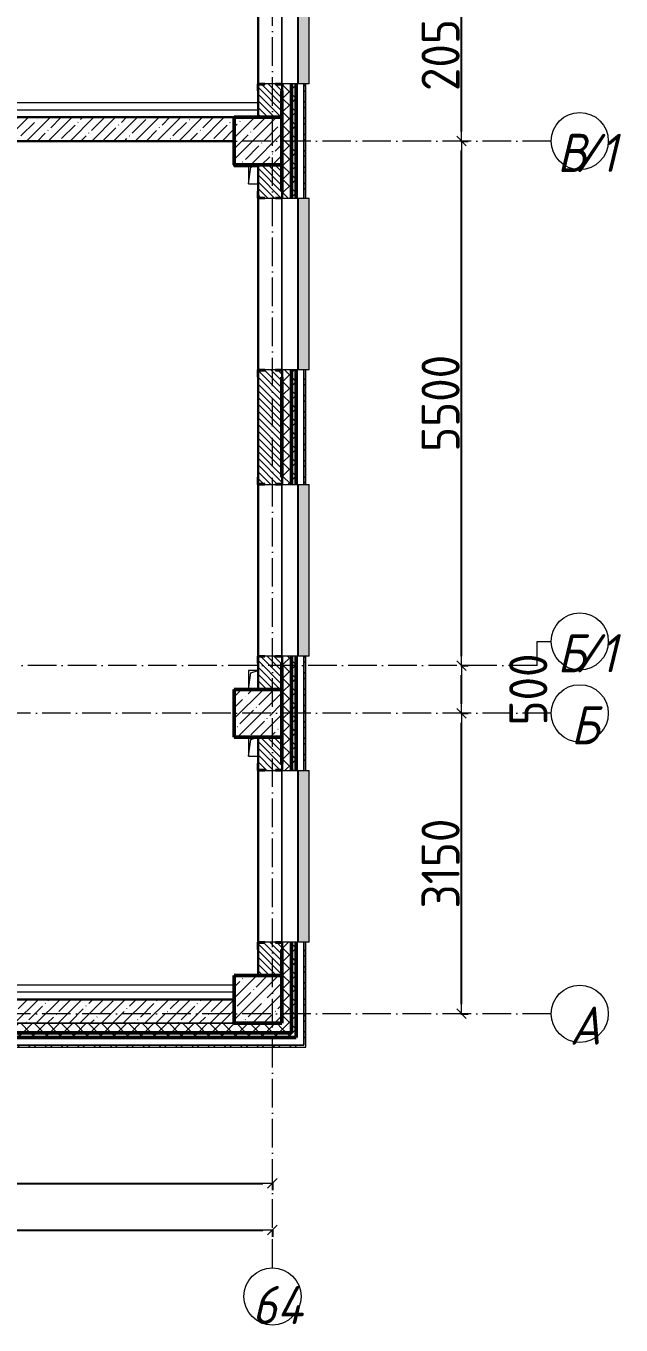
# Model space of a CAD drawing. Header units: millimetres. Extents: x -213536 to 1564669, y -45299 to 942238.
# Drawn here: x 648286 to 654529, y 281199 to 294819 of the extents above; entities that cross this region are included whole.
import ezdxf

# ---------------------------------------------------------------- set-up
doc = ezdxf.new("R2010")
doc.units = ezdxf.units.MM
doc.linetypes.add('50_200_ШТРИХ_1Т_ш5_п1_п1_', pattern=[700, 500, -100, 0, -100])
for name, color, linetype, lineweight in [('3) ЖБ 4м', 3, 'Continuous', 30), ('3.1) ЖБ окна 1.2 м', 102, 'Continuous', 30), ('A-____-____-DIMS', 7, 'Continuous', 9), ('A-DETL-____-OTLN-4', 7, 'Continuous', 18), ('A-GENM-____-MCUT', 7, 'Continuous', 25), ('A-GENM-____-OTLN', 7, 'Continuous', 9), ('A-GENM-____-OTLN-1', 7, 'Continuous', 25), ('A-GLAZ-____-OTLN', 7, 'Continuous', 9), ('A-WALL-____-MCUT-1', 7, 'Continuous', 9), ('A-WALL-____-MCUT-2', 7, 'Continuous', 50), ('A-WALL-____-MCUT-3', 7, 'Continuous', 9), ('A-WALL-____-OTLN', 7, 'Continuous', 9), ('A-WALL-____-PATT-1', 7, 'Continuous', 9), ('A-WALL-FNSH-MCUT-1', 7, 'Continuous', 9), ('S-COLS-____-MCUT', 7, 'Continuous', 50), ('S-COLS-____-OTLN', 7, 'Continuous', 9), ('S-GRID-____-IDEN', 7, 'Continuous', 9), ('S-GRID-____-OTLN', 7, 'Continuous', 9), ('S-GRID-____-OTLN-1', 7, '50_200_ШТРИХ_1Т_ш5_п1_п1_', 9)]:
    doc.layers.add(name, color=color, linetype=linetype, lineweight=lineweight)
doc.layers.add('A-GLAZ-____-OTLN-1', color=7, linetype='Continuous', lineweight=9, true_color=0xc0c0c0)
doc.styles.add('ISOCPEUR_I', font='isocpeui.ttf', dxfattribs={"width": 0.9, "height": 2.5})
doc.styles.add('СПДС', font='isocpeur.ttf', dxfattribs={"width": 0.9})
doc.dimstyles.new('Размера А3', dxfattribs={"dimtxt": 200, "dimasz": 100, "dimexe": 70, "dimexo": 100, "dimgap": 20, "dimtad": 1, "dimdec": 0, "dimrnd": 10, "dimzin": 0, "dimdsep": 46, "dimtxsty": 'СПДС', "dimblk": 'ARROWHEAD_6', "dimcen": 1, "dimclrd": 256, "dimclre": 256, "dimclrt": 256, "dimazin": 0, "dimtfac": 1, "dimtdec": 0, "dimtmove": 2, "dimatfit": 3, "dimfxl": 1, "dimtolj": 1, "dimtzin": 0, "dimarcsym": 0})
pattern_1 = [(45, (549721.47, 286281.11), (-70.71068, 70.71068), []), (135, (549721.47, 286281.11), (-70.71068, -70.71068), [])]
pattern_2 = [(135, (549721.475, 286281.11), (-35.35534, -35.35534), [])]
pattern_3 = [(45, (549721.47, 286281.11), (-114.04925, 114.04925), []), (45, (549835.52, 286281.11), (-114.04925, 114.04925), [201.612, -40.322, 3.353, -36.97])]
pattern_4 = [(45, (549721.47, 286281.11), (-85.53659, 85.53659), []), (45, (549778.5, 286281.11), (-85.53659, 85.53659), [])]

# ---------------------------------------------------------------- blocks, each defined once
blk = doc.blocks.new('BSC_Колонна _Прямоугольная - 500х500-V25-АР1_План отверстий 3 этажа в осях 1-64_А-ГГ')
at = {"layer": 'S-COLS-____-OTLN'}
h = blk.add_hatch(dxfattribs=at)
h.set_pattern_fill('FP_62', color=256, style=0, pattern_type=2)
h.set_pattern_definition([(45, (-101000, 1668.96), (-114.04925, 114.04925), []), (45, (-100885.95, 1668.96), (-114.04925, 114.04925), [201.613, -40.323, 3.353, -36.97])])
h.paths.add_polyline_path([(-250, -250), (250, -250), (250, 250), (-250, 250), (-250, -177)], flags=0)
at = {"layer": 'S-COLS-____-MCUT'}
for p, q in [((250, 250), (-250, 250)), ((-250, 250), (-250, -250)), ((250, -250), (250, 250)), ((-250, -250), (250, -250))]:
    blk.add_line(p, q, dxfattribs=at)
blk = doc.blocks.new('BSC_Колонна _Прямоугольная - 500х500-V27-АР1_План отверстий 3 этажа в осях 1-64_А-ГГ')
at = {"layer": 'S-COLS-____-OTLN'}
h = blk.add_hatch(dxfattribs=at)
h.set_pattern_fill('FP_64', color=256, style=0, pattern_type=2)
h.set_pattern_definition([(45, (-101000, -7331.04), (-114.04925, 114.04925), []), (45, (-100885.95, -7331.04), (-114.04925, 114.04925), [201.613, -40.323, 3.353, -36.97])])
h.paths.add_polyline_path([(-250, -250), (250, -250), (250, 250), (-250, 250)], flags=0)
at = {"layer": 'S-COLS-____-MCUT'}
for p, q in [((250, 250), (-250, 250)), ((-250, 250), (-250, -250)), ((250, -250), (250, 250)), ((-250, -250), (250, -250))]:
    blk.add_line(p, q, dxfattribs=at)
blk = doc.blocks.new('BSC_Колонна _Прямоугольная - 500х500-V82-АР1_План отверстий 3 этажа в осях 1-64_А-ГГ')
at = {"layer": 'S-COLS-____-OTLN'}
h = blk.add_hatch(dxfattribs=at)
h.set_pattern_fill('FP_119', color=256, style=0, pattern_type=2)
h.set_pattern_definition([(45, (-101000, -1331.04), (-114.04925, 114.04925), []), (45, (-100885.95, -1331.04), (-114.04925, 114.04925), [201.613, -40.323, 3.353, -36.97])])
h.paths.add_polyline_path([(-250, -250), (250, -250), (250, 250), (-250, 250)], flags=0)
at = {"layer": 'S-COLS-____-MCUT'}
for p, q in [((250, 250), (-250, 250)), ((-250, 250), (-250, -250)), ((250, -250), (250, 250)), ((-250, -250), (250, -250))]:
    blk.add_line(p, q, dxfattribs=at)
blk = doc.blocks.new('Фахверк_СКБ_Уголок - 250_2700-27497298-АР1_План отверстий 3 этажа в осях 1-64_А-ГГ')
at = {"layer": 'A-GENM-____-MCUT'}
for p, q in [((200, 181), (125, 181)), ((125, 181), (125, 106)), ((131, 106), (131, 175)), ((131, 175), (200, 175)), ((200, 175), (200, 181)), ((125, 106), (131, 106)), ((131, -6), (125, -6)), ((125, -6), (125, -81)), ((125, -81), (200, -81)), ((131, -75), (131, -6)), ((200, -75), (131, -75)), ((200, -81), (200, -75))]:
    blk.add_line(p, q, dxfattribs=at)
blk = doc.blocks.new('AR_Отверстие прямоугольное _в плите_ - AR_Отверстие прямоугольное _в плите_-V178-АР1_План отверстий 3 этажа в осях 1-64_А-ГГ')
at = {"layer": 'A-GENM-____-OTLN'}
for p, q in [((-50, 100), (-50, -100)), ((-50, -100), (-25, 75)), ((-25, 75), (50, 100)), ((-50, -100), (50, -100))]:
    blk.add_line(p, q, dxfattribs=at)
blk = doc.blocks.new('AR_Отверстие прямоугольное _в плите_ - AR_Отверстие прямоугольное _в плите_-V179-АР1_План отверстий 3 этажа в осях 1-64_А-ГГ')
at = {"layer": 'A-GENM-____-OTLN'}
for p, q in [((50, 100), (-50, 100)), ((-50, 100), (-50, -100)), ((-50, -100), (-25, 75)), ((-25, 75), (50, 100))]:
    blk.add_line(p, q, dxfattribs=at)
blk = doc.blocks.new('Отлив_СКБ - Отлив витража_120_НВФ-31885687-АР1_План отверстий 3 этажа в осях 1-64_А-ГГ')
at = {"layer": 'A-GLAZ-____-OTLN-1'}
for points in [[(0, 0), (0, -2), (1800, -2), (1800, 0), (534, 0)], [(0, -2), (0, -120), (1800, -120), (1800, -2), (534, -2)]]:
    blk.add_hatch(color=256, dxfattribs=at).paths.add_polyline_path(points, flags=0)
at = {"layer": 'A-GLAZ-____-OTLN'}
for p, q in [((0, 0), (1800, 0)), ((1800, -2), (0, -2)), ((0, -120), (0, -83)), ((0, -120), (1800, -120)), ((1800, -83), (1800, -120))]:
    blk.add_line(p, q, dxfattribs=at)
blk = doc.blocks.new('Ось сетки - Круг_Ø6_00__ISO-2_5_0_9K_-25732049-АР1_План отверстий 3 этажа в осях 1-64_А-ГГ')
at = {"layer": 'S-GRID-____-IDEN'}
blk.add_circle((0, 0), 3, dxfattribs=at)
blk = doc.blocks.new('ARROWHEAD_6')
at = {"color": 0, "linetype": 'Continuous'}
for p, q in [((0, 0), (-1, 0)), ((-0.5, -0.5), (0.5, 0.5))]:
    blk.add_line(p, q, dxfattribs=at)
blk = doc.blocks.new('*D5392')
at = {"layer": 'A-____-____-DIMS', "lineweight": -2, "transparency": 16777216}
for p, q in [((652850, 287612), (652926, 287612)), ((652856, 284562), (652856, 287512)), ((652850, 284462), (652926, 284462))]:
    blk.add_line(p, q, dxfattribs=at)
at = {"layer": 'Defpoints', "color": 0, "lineweight": 50, "transparency": 16777216}
for p in [(652750, 287612), (652856, 287612), (652750, 284462)]:
    blk.add_point(p, dxfattribs=at)
at = {"layer": 'A-____-____-DIMS', "lineweight": -2, "transparency": 16777216, "xscale": 100, "yscale": 100, "zscale": 100}
for p, rotation in [((652856, 287612), 90), ((652856, 284462), 270)]:
    blk.add_blockref('ARROWHEAD_6', p, dxfattribs=dict(at, rotation=rotation))
at = {"layer": 'A-____-____-DIMS', "transparency": 16777216, "insert": (652636, 286037), "char_height": 400, "attachment_point": 5, "rotation": 90, "style": 'СПДС'}
blk.add_mtext('\\A1;3150', dxfattribs=at)
blk = doc.blocks.new('*D5393')
at = {"layer": 'A-____-____-DIMS', "lineweight": -2, "transparency": 16777216}
for p, q in [((652850, 288112), (652926, 288112)), ((652856, 287712), (652856, 288012)), ((652850, 287612), (652926, 287612))]:
    blk.add_line(p, q, dxfattribs=at)
at = {"layer": 'Defpoints', "color": 0, "lineweight": 50, "transparency": 16777216}
for p in [(652750, 288112), (652856, 288112), (652750, 287612)]:
    blk.add_point(p, dxfattribs=at)
at = {"layer": 'A-____-____-DIMS', "lineweight": -2, "transparency": 16777216, "xscale": 100, "yscale": 100, "zscale": 100}
for p, rotation in [((652856, 288112), 90), ((652856, 287612), 270)]:
    blk.add_blockref('ARROWHEAD_6', p, dxfattribs=dict(at, rotation=rotation))
at = {"layer": 'A-____-____-DIMS', "transparency": 16777216, "insert": (653556, 287862), "char_height": 400, "attachment_point": 5, "rotation": 90, "style": 'СПДС'}
blk.add_mtext('\\A1;500', dxfattribs=at)
blk = doc.blocks.new('*D5394')
at = {"layer": 'A-____-____-DIMS', "lineweight": -2, "transparency": 16777216}
for p, q in [((652850, 293612), (652926, 293612)), ((652856, 288212), (652856, 293512)), ((652850, 288112), (652926, 288112))]:
    blk.add_line(p, q, dxfattribs=at)
at = {"layer": 'Defpoints', "color": 0, "lineweight": 50, "transparency": 16777216}
for p in [(652750, 293612), (652856, 293612), (652750, 288112)]:
    blk.add_point(p, dxfattribs=at)
at = {"layer": 'A-____-____-DIMS', "lineweight": -2, "transparency": 16777216, "xscale": 100, "yscale": 100, "zscale": 100}
for p, rotation in [((652856, 293612), 90), ((652856, 288112), 270)]:
    blk.add_blockref('ARROWHEAD_6', p, dxfattribs=dict(at, rotation=rotation))
at = {"layer": 'A-____-____-DIMS', "transparency": 16777216, "insert": (652636, 290862), "char_height": 400, "attachment_point": 5, "rotation": 90, "style": 'СПДС'}
blk.add_mtext('\\A1;5500', dxfattribs=at)
blk = doc.blocks.new('*D5395')
at = {"layer": 'A-____-____-DIMS', "lineweight": -2, "transparency": 16777216}
for p, q in [((652850, 295662), (652926, 295662)), ((652856, 293712), (652856, 295562)), ((652850, 293612), (652926, 293612))]:
    blk.add_line(p, q, dxfattribs=at)
at = {"layer": 'Defpoints', "color": 0, "lineweight": 50, "transparency": 16777216}
for p in [(652750, 295662), (652856, 295662), (652750, 293612)]:
    blk.add_point(p, dxfattribs=at)
at = {"layer": 'A-____-____-DIMS', "lineweight": -2, "transparency": 16777216, "xscale": 100, "yscale": 100, "zscale": 100}
for p, rotation in [((652856, 295662), 90), ((652856, 293612), 270)]:
    blk.add_blockref('ARROWHEAD_6', p, dxfattribs=dict(at, rotation=rotation))
at = {"layer": 'A-____-____-DIMS', "transparency": 16777216, "insert": (652636, 294637), "char_height": 400, "attachment_point": 5, "rotation": 90, "style": 'СПДС'}
blk.add_mtext('\\A1;2050', dxfattribs=at)
blk = doc.blocks.new('*D5436')
at = {"layer": 'A-____-____-DIMS', "lineweight": -2, "transparency": 16777216}
for p, q in [((643071, 282689), (643071, 282613)), ((643171, 282683), (650771, 282683)), ((650871, 282689), (650871, 282613))]:
    blk.add_line(p, q, dxfattribs=at)
at = {"layer": 'Defpoints', "color": 0, "lineweight": 50, "transparency": 16777216}
for p in [(643071, 282789), (650871, 282789), (650871, 282683)]:
    blk.add_point(p, dxfattribs=at)
at = {"layer": 'A-____-____-DIMS', "lineweight": -2, "transparency": 16777216, "xscale": 100, "yscale": 100, "zscale": 100, "rotation": 180}
blk.add_blockref('ARROWHEAD_6', (643071, 282683), dxfattribs=at)
at = {"layer": 'A-____-____-DIMS', "lineweight": -2, "transparency": 16777216, "xscale": 100, "yscale": 100, "zscale": 100}
blk.add_blockref('ARROWHEAD_6', (650871, 282683), dxfattribs=at)
at = {"layer": 'A-____-____-DIMS', "transparency": 16777216, "insert": (646971, 282903), "char_height": 400, "attachment_point": 5, "style": 'СПДС'}
blk.add_mtext('\\A1;7800', dxfattribs=at)
blk = doc.blocks.new('*D5437')
at = {"layer": 'A-____-____-DIMS', "lineweight": -2, "transparency": 16777216}
for p, q in [((547371, 282200), (547371, 282124)), ((547471, 282194), (650771, 282194)), ((650871, 282200), (650871, 282124))]:
    blk.add_line(p, q, dxfattribs=at)
at = {"layer": 'Defpoints', "color": 0, "lineweight": 50, "transparency": 16777216}
for p in [(547371, 282300), (650871, 282300), (650871, 282194)]:
    blk.add_point(p, dxfattribs=at)
at = {"layer": 'A-____-____-DIMS', "lineweight": -2, "transparency": 16777216, "xscale": 100, "yscale": 100, "zscale": 100, "rotation": 180}
blk.add_blockref('ARROWHEAD_6', (547371, 282194), dxfattribs=at)
at = {"layer": 'A-____-____-DIMS', "lineweight": -2, "transparency": 16777216, "xscale": 100, "yscale": 100, "zscale": 100}
blk.add_blockref('ARROWHEAD_6', (650871, 282194), dxfattribs=at)
at = {"layer": 'A-____-____-DIMS', "transparency": 16777216, "insert": (599121, 282414), "char_height": 400, "attachment_point": 5, "style": 'СПДС'}
blk.add_mtext('\\A1;103500', dxfattribs=at)

msp = doc.modelspace()

# ---------------------------------------------------------------- hatches: boundary and pattern name
at = {"layer": 'A-WALL-____-PATT-1'}
h = msp.add_hatch(dxfattribs=at)
h.set_pattern_fill('FP_1', color=256, style=0, pattern_type=2)
h.set_pattern_definition(pattern_1)
h.paths.add_polyline_path([(651071.5, 284262.2), (651071.5, 285212.2), (650977.5, 285212.2), (650977.5, 285137.2), (650971.5, 285137.2), (650971.5, 284262.2)], flags=0)
h.paths.add_polyline_path([(650977.5, 287012.2), (651071.5, 287012.2), (651071.5, 288212.2), (650977.5, 288212.2), (650977.5, 288137.2), (650971.5, 288137.2), (650971.5, 287087.2), (650977.5, 287087.2), (650977.5, 287015.2)], flags=0)
h.paths.add_polyline_path([(651071.5, 290012.2), (651071.5, 291212.2), (650977.5, 291212.2), (650977.5, 291137.2), (650971.5, 291137.2), (650971.5, 290087.2), (650977.5, 290087.2), (650977.5, 290012.2)], flags=0)
h.paths.add_polyline_path([(651071.5, 293012.2), (651071.5, 294212.2), (650977.5, 294212.2), (650977.5, 294137.2), (650971.5, 294137.2), (650971.5, 293087.2), (650977.5, 293087.2), (650977.5, 293012.2)], flags=0)
h.paths.add_polyline_path([(650977.5, 296012.2), (651071.5, 296012.2), (651071.5, 297212.2), (650977.5, 297212.2), (650977.5, 297137.2), (650971.5, 297137.2), (650971.5, 296087.2), (650977.5, 296087.2), (650977.5, 296018.2)], flags=0)
h.paths.add_polyline_path([(650977.5, 302012.2), (651071.5, 302012.2), (651071.5, 303212.2), (650977.5, 303212.2), (650977.5, 303137.2), (650971.5, 303137.2), (650971.5, 302087.2), (650977.5, 302087.2), (650977.5, 302018.2)], flags=0)
h.paths.add_polyline_path([(650977.5, 305012.2), (651071.5, 305012.2), (651071.5, 306212.2), (650977.5, 306212.2), (650977.5, 306137.2), (650971.5, 306137.2), (650971.5, 305087.2), (650977.5, 305087.2), (650977.5, 305018.2)], flags=0)
h.paths.add_polyline_path([(651071.5, 308012.2), (651071.5, 309212.2), (650977.5, 309212.2), (650977.5, 309137.2), (650971.5, 309137.2), (650971.5, 308087.2), (650977.5, 308087.2), (650977.5, 308012.2)], flags=0)
h.paths.add_polyline_path([(650977.5, 311012.2), (651071.5, 311012.2), (651071.5, 312212.2), (650977.5, 312212.2), (650977.5, 312137.2), (650971.5, 312137.2), (650971.5, 311087.2), (650977.5, 311087.2), (650977.5, 311018.2)], flags=0)
h.paths.add_polyline_path([(651071.5, 314012.2), (651071.5, 315212.2), (650977.5, 315212.2), (650977.5, 315137.2), (650971.5, 315137.2), (650971.5, 314087.2), (650977.5, 314087.2), (650977.5, 314012.2)], flags=0)
h.paths.add_polyline_path([(651071.5, 320012.2), (651071.5, 321212.2), (650977.5, 321212.2), (650977.5, 321137.2), (650971.5, 321137.2), (650971.5, 320087.2), (650977.5, 320087.2), (650977.5, 320012.2)], flags=0)
h.paths.add_polyline_path([(650977.5, 323012.2), (651071.5, 323012.2), (651071.5, 324212.2), (650977.5, 324212.2), (650977.5, 324137.2), (650971.5, 324137.2), (650971.5, 323087.2), (650977.5, 323087.2), (650977.5, 323018.2)], flags=0)
h.paths.add_polyline_path([(651071.5, 326012.2), (651071.5, 327212.2), (650977.5, 327212.2), (650977.5, 327137.2), (650971.5, 327137.2), (650971.5, 326087.2), (650977.5, 326087.2), (650977.5, 326012.2)], flags=0)
h.paths.add_polyline_path([(651071.5, 332012.2), (651071.5, 333077.2), (650971.5, 333077.2), (650971.5, 332087.2), (650977.5, 332087.2), (650977.5, 332012.2)], flags=0)
h = msp.add_hatch(dxfattribs=at)
h.set_pattern_fill('FP_1', color=256, style=0, pattern_type=2)
h.set_pattern_definition(pattern_1)
h.paths.add_polyline_path([(651071.5, 284212.2), (651121.5, 284212.2), (651121.5, 285212.2), (651071.5, 285212.2), (651071.5, 284262.2)], flags=0)
h.paths.add_polyline_path([(651071.5, 287012.2), (651121.5, 287012.2), (651121.5, 288212.2), (651071.5, 288212.2), (651071.5, 287015.2)], flags=0)
h.paths.add_polyline_path([(651121.5, 290012.2), (651121.5, 291212.2), (651071.5, 291212.2), (651071.5, 290012.2)], flags=0)
h.paths.add_polyline_path([(651121.5, 293012.2), (651121.5, 294212.2), (651071.5, 294212.2), (651071.5, 293012.2)], flags=0)
h.paths.add_polyline_path([(651071.5, 296012.2), (651121.5, 296012.2), (651121.5, 297212.2), (651071.5, 297212.2), (651071.5, 296475.5)], flags=0)
h.paths.add_polyline_path([(651071.5, 302012.2), (651121.5, 302012.2), (651121.5, 303212.2), (651071.5, 303212.2), (651071.5, 302495.7)], flags=0)
h.paths.add_polyline_path([(651121.5, 305012.2), (651121.5, 306212.2), (651071.5, 306212.2), (651071.5, 305012.2)], flags=0)
h.paths.add_polyline_path([(651121.5, 308012.2), (651121.5, 309212.2), (651071.5, 309212.2), (651071.5, 308012.2)], flags=0)
h.paths.add_polyline_path([(651071.5, 311012.2), (651121.5, 311012.2), (651121.5, 312212.2), (651071.5, 312212.2), (651071.5, 311096)], flags=0)
h.paths.add_polyline_path([(651071.5, 314012.2), (651121.5, 314012.2), (651121.5, 315212.2), (651071.5, 315212.2), (651071.5, 314536.1)], flags=0)
h.paths.add_polyline_path([(651071.5, 320012.2), (651121.5, 320012.2), (651121.5, 321212.2), (651071.5, 321212.2), (651071.5, 320556.3)], flags=0)
h.paths.add_polyline_path([(651121.5, 323012.2), (651121.5, 324212.2), (651071.5, 324212.2), (651071.5, 323012.2)], flags=0)
h.paths.add_polyline_path([(651071.5, 326012.2), (651121.5, 326012.2), (651121.5, 327212.2), (651071.5, 327212.2), (651071.5, 326576.6)], flags=0)
h.paths.add_polyline_path([(651071.5, 332012.2), (651121.5, 332012.2), (651121.5, 333077.2), (651071.5, 333077.2), (651071.5, 332596.8)], flags=0)
h = msp.add_hatch(dxfattribs=at)
h.set_pattern_fill('FP_3', color=256, style=0, pattern_type=2)
h.set_pattern_definition(pattern_4)
h.paths.add_polyline_path([(651201.5, 284112.2), (651221.5, 284112.2), (651221.5, 285212.2), (651201.5, 285212.2), (651201.5, 284132.2)], flags=0)
h.paths.add_polyline_path([(651221.5, 287012.2), (651221.5, 288212.2), (651201.5, 288212.2), (651201.5, 287012.2)], flags=0)
h.paths.add_polyline_path([(651201.5, 290012.2), (651221.5, 290012.2), (651221.5, 291212.2), (651201.5, 291212.2), (651201.5, 290455.3)], flags=0)
h.paths.add_polyline_path([(651201.5, 293012.2), (651221.5, 293012.2), (651221.5, 294212.2), (651201.5, 294212.2), (651201.5, 293035.4)], flags=0)
h.paths.add_polyline_path([(651221.5, 296012.2), (651221.5, 297212.2), (651201.5, 297212.2), (651201.5, 296012.2)], flags=0)
h.paths.add_polyline_path([(651221.5, 302012.2), (651221.5, 303212.2), (651201.5, 303212.2), (651201.5, 302012.2)], flags=0)
h.paths.add_polyline_path([(651221.5, 305012.2), (651221.5, 306212.2), (651201.5, 306212.2), (651201.5, 305012.2)], flags=0)
h.paths.add_polyline_path([(651221.5, 308012.2), (651221.5, 309212.2), (651201.5, 309212.2), (651201.5, 308012.2)], flags=0)
h.paths.add_polyline_path([(651201.5, 311012.2), (651221.5, 311012.2), (651221.5, 312212.2), (651201.5, 312212.2), (651201.5, 311096)], flags=0)
h.paths.add_polyline_path([(651221.5, 314012.2), (651221.5, 315212.2), (651201.5, 315212.2), (651201.5, 314012.2)], flags=0)
h.paths.add_polyline_path([(651221.5, 320012.2), (651221.5, 321212.2), (651201.5, 321212.2), (651201.5, 320012.2)], flags=0)
h.paths.add_polyline_path([(651201.5, 323012.2), (651221.5, 323012.2), (651221.5, 324212.2), (651201.5, 324212.2), (651201.5, 323136.4)], flags=0)
h.paths.add_polyline_path([(651221.5, 326012.2), (651221.5, 327212.2), (651201.5, 327212.2), (651201.5, 326012.2)], flags=0)
h.paths.add_polyline_path([(651221.5, 332012.2), (651221.5, 333077.2), (651201.5, 333077.2), (651201.5, 332012.2)], flags=0)
h = msp.add_hatch(dxfattribs=at)
h.set_pattern_fill('FP_6', color=256, style=0, pattern_type=2)
h.set_pattern_definition(pattern_2)
h.paths.add_polyline_path([(650721.5, 293862.2), (650971.5, 293862.2), (650971.5, 294206.2), (650902.5, 294206.2), (650902.5, 294212.2), (650790.5, 294212.2), (650790.5, 294206.2), (650721.5, 294206.2), (650721.5, 293895.4)], flags=0)
h.paths.add_polyline_path([(650902.5, 296012.2), (650902.5, 296018.2), (650971.5, 296018.2), (650971.5, 296362.2), (650721.5, 296362.2), (650721.5, 296018.2), (650790.5, 296018.2), (650790.5, 296012.2)], flags=0)
h = msp.add_hatch(dxfattribs=at)
h.set_pattern_fill('FP_38', color=256, style=0, pattern_type=2)
h.set_pattern_definition(pattern_3)
h.paths.add_polyline_path([(650471.5, 293612.2), (650471.5, 293862.2), (643471.5, 293862.2), (643471.5, 293612.2), (650453.3, 293612.2)], flags=0)
h = msp.add_hatch(dxfattribs=at)
h.set_pattern_fill('FP_6', color=256, style=0, pattern_type=2)
h.set_pattern_definition(pattern_2)
h.paths.add_polyline_path([(650971.5, 287862.2), (650971.5, 288206.2), (650902.5, 288206.2), (650902.5, 288212.2), (650790.5, 288212.2), (650790.5, 288206.2), (650721.5, 288206.2), (650721.5, 287862.2)], flags=0)
h.paths.add_polyline_path([(650902.5, 290012.2), (650902.5, 290018.2), (650971.5, 290018.2), (650971.5, 291206.2), (650902.5, 291206.2), (650902.5, 291212.2), (650790.5, 291212.2), (650790.5, 291206.2), (650721.5, 291206.2), (650721.5, 290018.2), (650790.5, 290018.2), (650790.5, 290012.2)], flags=0)
h.paths.add_polyline_path([(650790.5, 293012.2), (650902.5, 293012.2), (650902.5, 293018.2), (650971.5, 293018.2), (650971.5, 293362.2), (650721.5, 293362.2), (650721.5, 293018.2), (650790.5, 293018.2)], flags=0)
h = msp.add_hatch(dxfattribs=at)
h.set_pattern_fill('FP_6', color=256, style=0, pattern_type=2)
h.set_pattern_definition(pattern_2)
h.paths.add_polyline_path([(650971.5, 284862.2), (650971.5, 285206.2), (650902.5, 285206.2), (650902.5, 285212.2), (650790.5, 285212.2), (650790.5, 285206.2), (650721.5, 285206.2), (650721.5, 284862.2), (650790.5, 284862.2)], flags=0)
h.paths.add_polyline_path([(650902.5, 287012.2), (650902.5, 287018.2), (650971.5, 287018.2), (650971.5, 287362.2), (650721.5, 287362.2), (650721.5, 287018.2), (650790.5, 287018.2), (650790.5, 287012.2)], flags=0)
h = msp.add_hatch(dxfattribs=at)
h.set_pattern_fill('FP_38', color=256, style=0, pattern_type=2)
h.set_pattern_definition(pattern_3)
h.paths.add_polyline_path([(650453.3, 284362.2), (650471.5, 284362.2), (650471.5, 284612.2), (643471.5, 284612.2), (643471.5, 284362.2), (648685.8, 284362.2)], flags=0)
h = msp.add_hatch(dxfattribs=at)
h.set_pattern_fill('FP_1', color=256, style=0, pattern_type=2)
h.set_pattern_definition(pattern_1)
h.paths.add_polyline_path([(650971.5, 284212.2), (651071.5, 284212.2), (651071.5, 284262.2), (641871.5, 284262.2), (641871.5, 284212.2), (650453.3, 284212.2)], flags=0)
h.paths.add_polyline_path([(638964.7, 284212.2), (640071.5, 284212.2), (640071.5, 284262.2), (632121.5, 284262.2), (632121.5, 284212.2), (638081, 284212.2)], flags=0)
h.paths.add_polyline_path([(631011.2, 284212.2), (631121.5, 284212.2), (631121.5, 284262.2), (629921.5, 284262.2), (629921.5, 284212.2), (630127.4, 284212.2)], flags=0)
h.paths.add_polyline_path([(626921.5, 284212.2), (628121.5, 284212.2), (628121.5, 284262.2), (626921.5, 284262.2)], flags=0)
h.paths.add_polyline_path([(623941.3, 284212.2), (625121.5, 284212.2), (625121.5, 284262.2), (623921.5, 284262.2), (623921.5, 284212.2)], flags=0)
h.paths.add_polyline_path([(622121.5, 284212.2), (622121.5, 284262.2), (620721.5, 284262.2), (620721.5, 284212.2), (621290.1, 284212.2)], flags=0)
h.paths.add_polyline_path([(618921.5, 284212.2), (618921.5, 284262.2), (617721.5, 284262.2), (617721.5, 284212.2), (618638.9, 284212.2)], flags=0)
h.paths.add_polyline_path([(615921.5, 284212.2), (615921.5, 284262.2), (614721.5, 284262.2), (614721.5, 284212.2)], flags=0)
h.paths.add_polyline_path([(612921.5, 284212.2), (612921.5, 284262.2), (611721.5, 284262.2), (611721.5, 284212.2), (612452.8, 284212.2)], flags=0)
h.paths.add_polyline_path([(608721.5, 284212.2), (609921.5, 284212.2), (609921.5, 284262.2), (608721.5, 284262.2)], flags=0)
h.paths.add_polyline_path([(605721.5, 284212.2), (606921.5, 284212.2), (606921.5, 284262.2), (605721.5, 284262.2)], flags=0)
h.paths.add_polyline_path([(602731.7, 284212.2), (603921.5, 284212.2), (603921.5, 284262.2), (602721.5, 284262.2), (602721.5, 284212.2)], flags=0)
h.paths.add_polyline_path([(600921.5, 284212.2), (600921.5, 284262.2), (599721.5, 284262.2), (599721.5, 284212.2), (600080.5, 284212.2)], flags=0)
h.paths.add_polyline_path([(594778.1, 284212.2), (594921.5, 284212.2), (594921.5, 284262.2), (593721.5, 284262.2), (593721.5, 284212.2), (593894.4, 284212.2)], flags=0)
h.paths.add_polyline_path([(591921.5, 284212.2), (591921.5, 284262.2), (590721.5, 284262.2), (590721.5, 284212.2), (591243.2, 284212.2)], flags=0)
h.paths.add_polyline_path([(588592, 284212.2), (588921.5, 284212.2), (588921.5, 284262.2), (587521.5, 284262.2), (587521.5, 284212.2)], flags=0)
h.paths.add_polyline_path([(585721.5, 284212.2), (585721.5, 284262.2), (584521.5, 284262.2), (584521.5, 284212.2), (585057.1, 284212.2)], flags=0)
h.paths.add_polyline_path([(582721.5, 284212.2), (582721.5, 284262.2), (581521.5, 284262.2), (581522.2, 284212.2)], flags=0)
h.paths.add_polyline_path([(579721.5, 284212.2), (579721.5, 284262.2), (578521.5, 284262.2), (578521.5, 284212.2), (578871, 284212.2)], flags=0)
h.paths.add_polyline_path([(576721.5, 284212.2), (576721.5, 284262.2), (575521.5, 284262.2), (575521.5, 284212.2), (576219.8, 284212.2)], flags=0)
h.paths.add_polyline_path([(572684.8, 284212.2), (573721.5, 284212.2), (573721.5, 284262.2), (572521.5, 284262.2), (572521.5, 284212.2)], flags=0)
h.paths.add_polyline_path([(563521.5, 284212.2), (564721.5, 284212.2), (564721.5, 284262.2), (563521.5, 284262.2)], flags=0)
h.paths.add_polyline_path([(562521.5, 284212.2), (562521.5, 284262.2), (557121.5, 284262.2), (557121.5, 284212.2), (562080, 284212.2)], flags=0)
h.paths.add_polyline_path([(555893.9, 284212.2), (556121.5, 284212.2), (556121.5, 284262.2), (547171.5, 284262.2), (547171.5, 284212.2), (555010.2, 284212.2)], flags=0)
h = msp.add_hatch(dxfattribs=at)
h.set_pattern_fill('FP_1', color=256, style=0, pattern_type=2)
h.set_pattern_definition(pattern_1)
h.paths.add_polyline_path([(650471.5, 284262.2), (650971.5, 284262.2), (650971.5, 284362.2), (641946.5, 284362.2), (641946.5, 284356.2), (641871.5, 284356.2), (641871.5, 284262.2), (650453.3, 284262.2)], flags=0)
h.paths.add_polyline_path([(638964.7, 284262.2), (640071.5, 284262.2), (640071.5, 284356.2), (639996.5, 284356.2), (639996.5, 284362.2), (632121.5, 284362.2), (632121.5, 284262.2), (638721.5, 284262.2)], flags=0)
h.paths.add_polyline_path([(631121.5, 284262.2), (631121.5, 284362.2), (629996.5, 284362.2), (629996.5, 284356.2), (629921.5, 284356.2), (629921.5, 284262.2), (631011.2, 284262.2)], flags=0)
h.paths.add_polyline_path([(628121.5, 284262.2), (628121.5, 284356.2), (628046.5, 284356.2), (628046.5, 284362.2), (626996.5, 284362.2), (626996.5, 284356.2), (626921.5, 284356.2), (626921.5, 284262.2), (627476.2, 284262.2)], flags=0)
h.paths.add_polyline_path([(625121.5, 284262.2), (625121.5, 284362.2), (623996.5, 284362.2), (623996.5, 284356.2), (623921.5, 284356.2), (623921.5, 284262.2), (623996.5, 284262.2)], flags=0)
h.paths.add_polyline_path([(620721.5, 284262.2), (622121.5, 284262.2), (622121.5, 284362.2), (620796.5, 284362.2), (620796.5, 284356.2), (620721.5, 284356.2)], flags=0)
h.paths.add_polyline_path([(618638.9, 284262.2), (618921.5, 284262.2), (618921.5, 284356.2), (618846.5, 284356.2), (618846.5, 284362.2), (617796.5, 284362.2), (617796.5, 284356.2), (617721.5, 284356.2), (617721.5, 284262.2), (617755.2, 284262.2)], flags=0)
h.paths.add_polyline_path([(615921.5, 284262.2), (615921.5, 284362.2), (614796.5, 284362.2), (614796.5, 284356.2), (614721.5, 284356.2), (614721.5, 284262.2), (614796.5, 284262.2)], flags=0)
h.paths.add_polyline_path([(612571.5, 284262.2), (612921.5, 284262.2), (612921.5, 284356.2), (612846.5, 284356.2), (612846.5, 284362.2), (611796.5, 284362.2), (611796.5, 284356.2), (611721.5, 284356.2), (611721.5, 284262.2), (612452.8, 284262.2)], flags=0)
h.paths.add_polyline_path([(609921.5, 284262.2), (609921.5, 284356.2), (609846.5, 284356.2), (609846.5, 284362.2), (608796.5, 284362.2), (608796.5, 284356.2), (608721.5, 284356.2), (608721.5, 284262.2), (609801.6, 284262.2)], flags=0)
h.paths.add_polyline_path([(606921.5, 284262.2), (606921.5, 284356.2), (606846.5, 284356.2), (606846.5, 284362.2), (605796.5, 284362.2), (605796.5, 284356.2), (605721.5, 284356.2), (605721.5, 284262.2), (606266.7, 284262.2)], flags=0)
h.paths.add_polyline_path([(602731.7, 284262.2), (603921.5, 284262.2), (603921.5, 284356.2), (603846.5, 284356.2), (603846.5, 284362.2), (602796.5, 284362.2), (602796.5, 284356.2), (602721.5, 284356.2), (602721.5, 284262.2), (602727.5, 284262.2)], flags=0)
h.paths.add_polyline_path([(599721.5, 284262.2), (600921.5, 284262.2), (600921.5, 284356.2), (600846.5, 284356.2), (600846.5, 284362.2), (599796.5, 284362.2), (599796.5, 284356.2), (599721.5, 284356.2)], flags=0)
h.paths.add_polyline_path([(594778.1, 284262.2), (594921.5, 284262.2), (594921.5, 284356.2), (594846.5, 284356.2), (594846.5, 284362.2), (593796.5, 284362.2), (593796.5, 284356.2), (593721.5, 284356.2), (593721.5, 284262.2), (594571.5, 284262.2)], flags=0)
h.paths.add_polyline_path([(591921.5, 284262.2), (591921.5, 284356.2), (591846.5, 284356.2), (591846.5, 284362.2), (590796.5, 284362.2), (590796.5, 284356.2), (590721.5, 284356.2), (590721.5, 284262.2), (591915.5, 284262.2)], flags=0)
h.paths.add_polyline_path([(588592, 284262.2), (588921.5, 284262.2), (588921.5, 284356.2), (588846.5, 284356.8), (588846.5, 284362.2), (587521.5, 284362.2), (587521.5, 284262.2)], flags=0)
h.paths.add_polyline_path([(585057.1, 284262.2), (585721.5, 284262.2), (585721.5, 284356.2), (585646.5, 284356.2), (585646.5, 284362.2), (584521.5, 284362.2), (584521.5, 284262.2)], flags=0)
h.paths.add_polyline_path([(582721.5, 284262.2), (582721.5, 284356.2), (582646.5, 284356.2), (582646.5, 284362.2), (581596.5, 284362.2), (581596.5, 284356.2), (581521.5, 284356.2), (581522.2, 284262.2), (582715.5, 284262.2)], flags=0)
h.paths.add_polyline_path([(579721.5, 284262.2), (579721.5, 284356.2), (579646.5, 284356.2), (579646.5, 284362.2), (578521.5, 284362.2), (578521.5, 284262.2), (578871, 284262.2)], flags=0)
h.paths.add_polyline_path([(576721.5, 284262.2), (576721.5, 284356.2), (576646.5, 284356.2), (576646.5, 284362.2), (575521.5, 284362.2), (575521.5, 284262.2), (576219.8, 284262.2)], flags=0)
h.paths.add_polyline_path([(573721.5, 284262.2), (573721.5, 284356.2), (573646.5, 284356.2), (573646.5, 284362.2), (572596.5, 284362.2), (572596.5, 284356.2), (572521.5, 284356.2), (572521.5, 284262.2), (572684.8, 284262.2)], flags=0)
h.paths.add_polyline_path([(563847.5, 284262.2), (564721.5, 284262.2), (564721.5, 284356.2), (564646.5, 284356.2), (564646.5, 284362.2), (563596.5, 284362.2), (563596.5, 284356.2), (563521.5, 284356.2), (563521.5, 284262.2)], flags=0)
h.paths.add_polyline_path([(562080, 284262.2), (562521.5, 284262.2), (562521.5, 284356.2), (562446.5, 284356.2), (562446.5, 284362.2), (557196.5, 284362.2), (557196.5, 284356.2), (557121.5, 284356.2), (557121.5, 284262.2), (560621.5, 284262.2)], flags=0)
h.paths.add_polyline_path([(555010.2, 284262.2), (556121.5, 284262.2), (556121.5, 284356.2), (556046.5, 284356.2), (556046.5, 284362.2), (547271.5, 284362.2), (547271.5, 284262.2), (553242.7, 284262.2)], flags=0)
h = msp.add_hatch(dxfattribs=at)
h.set_pattern_fill('FP_3', color=256, style=0, pattern_type=2)
h.set_pattern_definition(pattern_4)
h.paths.add_polyline_path([(651201.5, 284112.2), (651201.5, 284132.2), (641871.5, 284132.2), (641871.5, 284112.2), (650453.3, 284112.2)], flags=0)
h.paths.add_polyline_path([(638964.7, 284112.2), (640071.5, 284112.2), (640071.5, 284132.2), (632121.5, 284132.2), (632121.5, 284112.2), (638081, 284112.2)], flags=0)
h.paths.add_polyline_path([(630127.4, 284112.2), (631121.5, 284112.2), (631121.5, 284132.2), (629921.5, 284132.2), (629921.5, 284112.2)], flags=0)
h.paths.add_polyline_path([(628121.5, 284112.2), (628121.5, 284132.2), (626922.5, 284132.2), (626922.5, 284112.2), (627476.2, 284112.2)], flags=0)
h.paths.add_polyline_path([(623941.3, 284112.2), (625121.5, 284112.2), (625121.5, 284132.2), (623921.5, 284132.2), (623921.5, 284112.2)], flags=0)
h.paths.add_polyline_path([(621606.5, 284112.2), (622121.5, 284112.2), (622121.5, 284132.2), (621606.5, 284132.2)], flags=0)

# ---------------------------------------------------------------- linework, layer by layer
at = {"layer": '3) ЖБ 4м'}
for points in [[(650721.5, 293862.2), (643171.5, 293862.2)], [(643871.5, 293612.2), (650471.5, 293612.2), (650471.5, 293349.7), (650721.5, 293349.7)], [(650721.5, 287362.2), (650471.5, 287362.2), (650471.5, 287862.2), (650721.5, 287862.2)], [(643171.5, 284862.2), (643471.5, 284862.2), (643471.5, 284612.2), (650471.5, 284612.2), (650471.5, 284862.2), (650721.5, 284862.2)]]:
    msp.add_lwpolyline(points, dxfattribs=at)
at = {"layer": '3.1) ЖБ окна 1.2 м'}
for points in [[(650721.5, 293862.2), (650721.5, 296362.2)], [(650721.5, 287862.2), (650721.5, 293362.2)], [(650721.5, 284862.2), (650721.5, 287362.2)]]:
    msp.add_lwpolyline(points, dxfattribs=at)
at = {"layer": 'A-DETL-____-OTLN-4'}
for p, q in [((650721.5, 294012.2), (643171.5, 294012.2)), ((650721.5, 293937.2), (643171.5, 293937.2)), ((650471.5, 284762.2), (643471.5, 284762.2)), ((650471.5, 284687.2), (643471.5, 284687.2))]:
    msp.add_line(p, q, dxfattribs=at)
at = {"layer": 'A-WALL-____-MCUT-1'}
for p, q in [((650471.5, 293862.2), (643471.5, 293862.2)), ((643471.5, 293612.2), (650471.5, 293612.2)), ((650471.5, 284612.2), (643471.5, 284612.2)), ((643471.5, 284362.2), (650471.5, 284362.2))]:
    msp.add_line(p, q, dxfattribs=at)
at = {"layer": 'A-WALL-____-MCUT-2'}
for p, q in [((651071.5, 293012.2), (651071.5, 294212.2)), ((651121.5, 293012.2), (651121.5, 294212.2)), ((650971.5, 294137.2), (650971.5, 293862.2)), ((650971.5, 293862.2), (650971.5, 294137.2)), ((650971.5, 293362.2), (650971.5, 293087.2)), ((650971.5, 293087.2), (650971.5, 293362.2)), ((651071.5, 290012.2), (651071.5, 291212.2)), ((651121.5, 290012.2), (651121.5, 291212.2)), ((650971.5, 291137.2), (650971.5, 290087.2)), ((650971.5, 290087.2), (650971.5, 291137.2)), ((651071.5, 287012.2), (651071.5, 288212.2)), ((651121.5, 287012.2), (651121.5, 288212.2)), ((650971.5, 288137.2), (650971.5, 287862.2)), ((650971.5, 287862.2), (650971.5, 288137.2)), ((650971.5, 287362.2), (650971.5, 287087.2)), ((650971.5, 287087.2), (650971.5, 287362.2)), ((651071.5, 284262.2), (651071.5, 285212.2)), ((651121.5, 284212.2), (651121.5, 285212.2)), ((650971.5, 285137.2), (650971.5, 284862.2)), ((650971.5, 284862.2), (650971.5, 285137.2)), ((641871.5, 284262.2), (651071.5, 284262.2)), ((641871.5, 284212.2), (651121.5, 284212.2))]:
    msp.add_line(p, q, dxfattribs=at)
at = {"layer": 'A-WALL-____-MCUT-3'}
for p, q in [((650902.5, 294212.2), (650790.5, 294212.2)), ((651201.5, 294212.2), (650977.5, 294212.2)), ((651201.5, 293012.2), (651201.5, 294212.2)), ((650721.5, 294137.2), (650721.5, 293862.2)), ((650721.5, 293362.2), (650721.5, 293087.2)), ((650790.5, 293012.2), (650902.5, 293012.2)), ((650977.5, 293012.2), (651201.5, 293012.2)), ((650902.5, 291212.2), (650790.5, 291212.2)), ((651201.5, 291212.2), (650977.5, 291212.2)), ((651201.5, 290012.2), (651201.5, 291212.2)), ((650721.5, 291137.2), (650721.5, 290087.2)), ((650790.5, 290012.2), (650902.5, 290012.2)), ((650977.5, 290012.2), (651201.5, 290012.2)), ((650902.5, 288212.2), (650790.5, 288212.2)), ((651201.5, 288212.2), (650977.5, 288212.2)), ((651201.5, 287012.2), (651201.5, 288212.2)), ((650721.5, 288137.2), (650721.5, 287862.2)), ((650721.5, 287362.2), (650721.5, 287087.2)), ((650790.5, 287012.2), (650902.5, 287012.2)), ((650977.5, 287012.2), (651201.5, 287012.2)), ((650902.5, 285212.2), (650790.5, 285212.2)), ((651201.5, 285212.2), (650977.5, 285212.2)), ((651201.5, 284132.2), (651201.5, 285212.2)), ((650721.5, 285137.2), (650721.5, 284862.2)), ((650471.5, 284362.2), (643471.5, 284362.2)), ((641871.5, 284132.2), (651201.5, 284132.2))]:
    msp.add_line(p, q, dxfattribs=at)
at = {"layer": 'A-WALL-____-OTLN'}
for p, q in [((650721.5, 294212.2), (650721.5, 296012.2)), ((650971.5, 294212.2), (650971.5, 296012.2)), ((650971.5, 296012.2), (650971.5, 294212.2)), ((650721.5, 291212.2), (650721.5, 293012.2)), ((650971.5, 291212.2), (650971.5, 293012.2)), ((650971.5, 293012.2), (650971.5, 291212.2)), ((650721.5, 288212.2), (650721.5, 290012.2)), ((650971.5, 288212.2), (650971.5, 290012.2)), ((650971.5, 290012.2), (650971.5, 288212.2)), ((650721.5, 285212.2), (650721.5, 287012.2)), ((650971.5, 285212.2), (650971.5, 287012.2)), ((650971.5, 287012.2), (650971.5, 285212.2))]:
    msp.add_line(p, q, dxfattribs=at)
at = {"layer": 'A-WALL-FNSH-MCUT-1'}
for p, q in [((651221.5, 294212.2), (651201.5, 294212.2)), ((651201.5, 294212.2), (651201.5, 293012.2)), ((651221.5, 293012.2), (651221.5, 294212.2)), ((651201.5, 293012.2), (651221.5, 293012.2)), ((651221.5, 291212.2), (651201.5, 291212.2)), ((651201.5, 291212.2), (651201.5, 290012.2)), ((651221.5, 290012.2), (651221.5, 291212.2)), ((651201.5, 290012.2), (651221.5, 290012.2)), ((651221.5, 288212.2), (651201.5, 288212.2)), ((651201.5, 288212.2), (651201.5, 287012.2)), ((651221.5, 287012.2), (651221.5, 288212.2)), ((651201.5, 287012.2), (651221.5, 287012.2)), ((651221.5, 285212.2), (651201.5, 285212.2)), ((651201.5, 285212.2), (651201.5, 284132.2)), ((651221.5, 284112.2), (651221.5, 285212.2)), ((651201.5, 284132.2), (641871.5, 284132.2)), ((641871.5, 284112.2), (651221.5, 284112.2))]:
    msp.add_line(p, q, dxfattribs=at)
at = {"layer": 'S-GRID-____-OTLN'}
for p, q in [((653647.9, 288366.1), (653795.9, 288366.1)), ((653647.9, 288112.2), (653647.9, 288366.1))]:
    msp.add_line(p, q, dxfattribs=at)
at = {"layer": 'S-GRID-____-OTLN-1', "color": 251, "ltscale": 0.6, "true_color": 0x636466}
for p, q in [((650871.5, 281798.5), (650871.5, 336162.1)), ((653795.9, 293612.2), (642742.7, 293612.2)), ((653647.9, 288112.2), (545052.7, 288112.2)), ((653795.9, 287612.2), (642742.7, 287612.2)), ((653795.9, 284462.2), (545052.7, 284462.2))]:
    msp.add_line(p, q, dxfattribs=at)

# ---------------------------------------------------------------- block references
at = {"layer": 'A-GENM-____-OTLN'}
for name, p in [('AR_Отверстие прямоугольное _в плите_ - AR_Отверстие прямоугольное _в плите_-V178-АР1_План отверстий 3 этажа в осях 1-64_А-ГГ', (650671.5, 293262.2)), ('AR_Отверстие прямоугольное _в плите_ - AR_Отверстие прямоугольное _в плите_-V179-АР1_План отверстий 3 этажа в осях 1-64_А-ГГ', (650671.5, 287962.2)), ('AR_Отверстие прямоугольное _в плите_ - AR_Отверстие прямоугольное _в плите_-V178-АР1_План отверстий 3 этажа в осях 1-64_А-ГГ', (650671.5, 287262.2))]:
    msp.add_blockref(name, p, dxfattribs=at)
at = {"layer": 'A-GENM-____-OTLN-1'}
for p, rotation in [((650796.5, 294337.2), 269.9999999999999), ((650896.5, 292887.2), 89.9999999999999), ((650796.5, 291337.2), 269.9999999999999), ((650896.5, 289887.2), 89.9999999999999), ((650796.5, 288337.2), 269.9999999999999), ((650896.5, 286887.2), 89.9999999999999), ((650796.5, 285337.2), 269.9999999999999)]:
    msp.add_blockref('Фахверк_СКБ_Уголок - 250_2700-27497298-АР1_План отверстий 3 этажа в осях 1-64_А-ГГ', p, dxfattribs=dict(at, rotation=rotation))
at = {"layer": 'A-GLAZ-____-OTLN', "rotation": 90}
for p in [(651138.5, 294212.2), (651138.5, 291212.2), (651138.5, 288212.2), (651138.5, 285212.2)]:
    msp.add_blockref('Отлив_СКБ - Отлив витража_120_НВФ-31885687-АР1_План отверстий 3 этажа в осях 1-64_А-ГГ', p, dxfattribs=at)
at = {"layer": 'S-COLS-____-OTLN'}
for name, p in [('BSC_Колонна _Прямоугольная - 500х500-V27-АР1_План отверстий 3 этажа в осях 1-64_А-ГГ', (650721.5, 293612.2)), ('BSC_Колонна _Прямоугольная - 500х500-V82-АР1_План отверстий 3 этажа в осях 1-64_А-ГГ', (650721.5, 287612.2)), ('BSC_Колонна _Прямоугольная - 500х500-V25-АР1_План отверстий 3 этажа в осях 1-64_А-ГГ', (650721.5, 284612.2))]:
    msp.add_blockref(name, p, dxfattribs=at)
at = {"layer": 'S-GRID-____-IDEN', "xscale": 99.99999999999993, "yscale": 99.99999999999993, "zscale": 99.99999999999993, "rotation": 89.99999999999982}
for p in [(654095.9, 293612.2), (654095.9, 288366.1), (654095.9, 287612.2), (654095.9, 284462.2)]:
    msp.add_blockref('Ось сетки - Круг_Ø6_00__ISO-2_5_0_9K_-25732049-АР1_План отверстий 3 этажа в осях 1-64_А-ГГ', p, dxfattribs=at)
at = {"layer": 'S-GRID-____-IDEN', "xscale": 99.99999999999993, "yscale": 99.99999999999993, "zscale": 99.99999999999993}
msp.add_blockref('Ось сетки - Круг_Ø6_00__ISO-2_5_0_9K_-25732049-АР1_План отверстий 3 этажа в осях 1-64_А-ГГ', (650871.5, 281498.5), dxfattribs=at)

# ---------------------------------------------------------------- texts
at = {"layer": 'S-GRID-____-IDEN', "char_height": 400, "attachment_point": 1, "style": 'ISOCPEUR_I'}
for s, insert, width in [('\\fISOCPEUR|b0|i1|c204|p34|;\\W.9;В', (653860.4, 293688.2), 223.671), ('/1', (654045, 293688.2), 346.329), ('\\fISOCPEUR|b0|i1|c204|p34|;\\W.9;Б', (653860.4, 288442.2), 223.671), ('/1', (654045, 288442.2), 346.329), ('\\fISOCPEUR|b0|i1|c204|p34|;\\W.9;Б', (654003.1, 287688.2), 223.671), ('\\fISOCPEUR|b0|i1|c204|p34|;\\W.9;А', (653991.4, 284538.2), 252.532), ('64', (650657.5, 281607.3), 425.696)]:
    msp.add_mtext(s, dxfattribs=dict(at, insert=insert, width=width))

# ---------------------------------------------------------------- dimensions: what is measured, and where the dimension line sits
at = {"layer": 'A-____-____-DIMS'}
for base, p1, p2, picture, middle in [((652855.7, 295662.2), (652749.7, 293612.2), (652749.7, 295662.2), '*D5395', (652635.7, 294637.2)), ((652855.7, 293612.2), (652749.7, 288112.2), (652749.7, 293612.2), '*D5394', (652635.7, 290862.2)), ((652855.7, 288112.2), (652749.7, 287612.2), (652749.7, 288112.2), '*D5393', (653555.7, 287862.2)), ((652855.7, 287612.2), (652749.7, 284462.2), (652749.7, 287612.2), '*D5392', (652635.7, 286037.2))]:
    dim = msp.add_linear_dim(base=base, p1=p1, p2=p2, angle=90, dimstyle='Размера А3', override={"dimtxt": 400}, dxfattribs=at)
    dim.commit()
    dim.dimension.update_dxf_attribs({"geometry": picture, "text_midpoint": middle})
for base, p1, p2, picture, middle in [((650871.5, 282682.6), (643071.5, 282788.7), (650871.5, 282788.7), '*D5436', (646971.5, 282902.6)), ((650871.5, 282194.4), (547371.5, 282300.4), (650871.5, 282300.4), '*D5437', (599121.5, 282414.4))]:
    dim = msp.add_linear_dim(base=base, p1=p1, p2=p2, dimstyle='Размера А3', override={"dimtxt": 400}, dxfattribs=at)
    dim.commit()
    dim.dimension.update_dxf_attribs({"geometry": picture, "text_midpoint": middle})

doc.saveas('drawing.dxf')
